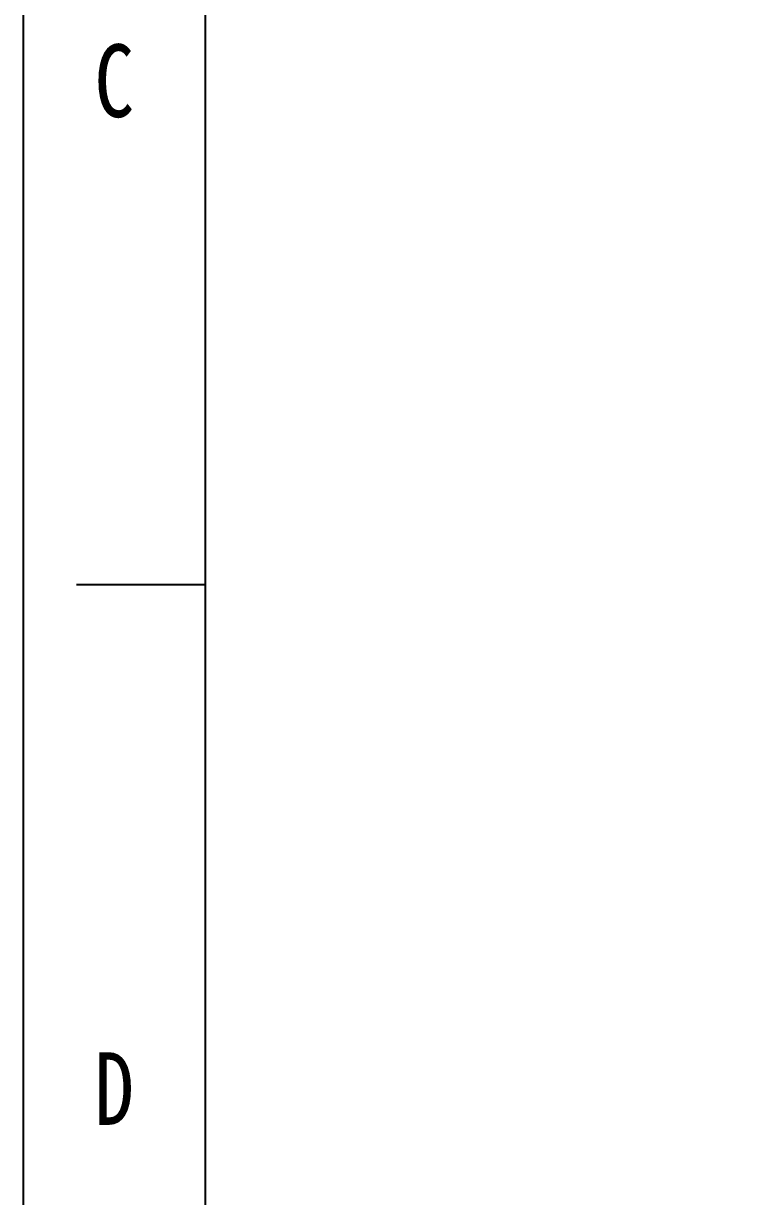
# Model space of a CAD drawing. Header units: inches. Extents: x 440 to 1212, y -520 to 27.
# Drawn here: x 440.1 to 514.1, y -359.1 to -240.5 of the extents above; entities that cross this region are included whole.
import ezdxf

# ---------------------------------------------------------------- set-up
doc = ezdxf.new("R2010")
doc.units = ezdxf.units.IN
doc.header["$LTSCALE"] = 1.21
doc.header["$MEASUREMENT"] = 0
doc.layers.add('FORM', color=7, linetype='CONTINUOUS')
doc.styles.get("Standard").update_dxf_attribs({"font": 'txt', "width": 0.8})

msp = doc.modelspace()

# ---------------------------------------------------------------- linework, layer by layer
at = {"layer": 'FORM'}
for p, q in [((458.48, 8.15), (458.48, -500.93)), ((458.48, -297.3), (445.49, -297.3))]:
    msp.add_line(p, q, dxfattribs=at)
msp.add_lwpolyline([(440.11, 26.53), (1211.99, 26.53), (1211.99, -519.3), (440.11, -519.3)], close=True, dxfattribs=at)

# ---------------------------------------------------------------- texts
at = {"layer": 'FORM', "char_height": 7.35, "attachment_point": 5}
for s, insert in [('C', (449.29, -246.39)), ('D', (449.29, -348.2))]:
    msp.add_mtext_dynamic_manual_height_columns(s, width=12.996, gutter_width=16.25, heights=[0], dxfattribs=dict(at, insert=insert))

doc.saveas('drawing.dxf')
